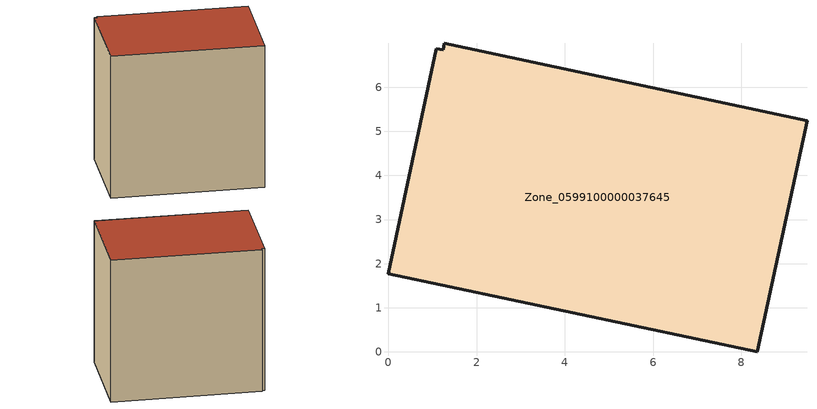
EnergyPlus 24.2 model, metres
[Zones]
Zone_0599100000037645
 floor ground (C_G): 1.24,6.85 1.27,7 9.49,5.24 8.36,0 0,1.77 1.09,6.88 z0
 wall outside (C_F): 0,1.77 8.36,0 9.49,5.24 1.27,7 1.24,6.85 1.09,6.88 0,1.77 z0:8.48
 roof outside (C_R): 1.24,6.85 1.09,6.88 0,1.77 8.36,0 9.49,5.24 1.27,7 z8.48
[BUILDING]
Pand.0599100000037645: North Axis=0; Terrain=City; Loads Convergence Tolerance Value=0.04; Temperature Convergence Tolerance Value=0.4; Solar Distribution=FullExterior; Maximum Number of Warmup Days=25; Minimum Number of Warmup Days=1
[Site:Location]
Rotterdam.The.Hague.AP_ZH_NLD Design_Conditions: Latitude=51.96; Longitude=4.45; Time Zone=1; Elevation=-4.5
[SITE:GROUNDTEMPERATURE:BUILDINGSURFACE]
18, 18, 18, 18, 18, 18, 18, 18, 18, 18, 18, 18
[MATERIAL] Thermal Absorptance=0.9; Solar Absorptance=0.7; Visible Absorptance=0.7
Name | Roughness | Thickness | Conductivity | Density | Specific Heat
G.TC.1975-1991 | MediumSmooth | 0.15 | 0.288461 | 540 | 1210
F.TC.1975-1991 | Rough | 0.3 | 0.230769 | 1920 | 840
R.TC.1975-1991 | MediumRough | 0.2 | 0.153846 | 1500 | 1000
[CONSTRUCTION]
C_G: G.TC.1975-1991
C_F: F.TC.1975-1991
C_R: R.TC.1975-1991
[ZONE]
Zone_0599100000037645: Type=1; Multiplier=1; Ceiling Height=Autocalculate; Volume=Autocalculate; Floor Area=autocalculate; Part of Total Floor Area=Yes
[ZONEINFILTRATION:DESIGNFLOWRATE]
Infil_Zone_0599100000037645: Zone or ZoneList or Space or SpaceList=Zone_0599100000037645; Schedule=AlwaysOn; Design Flow Rate Calculation Method=Flow/Area; Flow Rate per Floor Area=0.003; Constant Term Coefficient=1; Temperature Term Coefficient=0; Velocity Term Coefficient=0; Velocity Squared Term Coefficient=0
[HVACTEMPLATE:ZONE:IDEALLOADSAIRSYSTEM]
Zone_0599100000037645: Maximum Heating Supply Air Temperature=50; Minimum Cooling Supply Air Temperature=13; Maximum Heating Supply Air Humidity Ratio=0.0156; Minimum Cooling Supply Air Humidity Ratio=0.0077; Heating Limit=NoLimit; Cooling Limit=NoLimit; Dehumidification Control Type=ConstantSensibleHeatRatio; Cooling Sensible Heat Ratio=0.7; Dehumidification Setpoint=60; Humidification Control Type=None; Humidification Setpoint=30; Outdoor Air Method=None; Outdoor Air Flow Rate per Person=0.00944; Outdoor Air Flow Rate per Zone Floor Area=0; Outdoor Air Flow Rate per Zone=0; Demand Controlled Ventilation Type=None; Outdoor Air Economizer Type=NoEconomizer; Heat Recovery Type=None; Sensible Heat Recovery Effectiveness=0.7; Latent Heat Recovery Effectiveness=0.65
[ZONECONTROL:THERMOSTAT]
ThermostatControl_Zone_0599100000037645: Zone or ZoneList=Zone_0599100000037645; Control Type Schedule=DualSetpointControlType; Control 1=Thermostat_Zone_0599100000037645; Temperature Difference Between Cutout And Setpoint=0
[THERMOSTATSETPOINT:DUALSETPOINT]
Thermostat_Zone_0599100000037645: Heating Setpoint Temperature Schedule=HeatingSetpoint_Zone_0599100000037645; Cooling Setpoint Temperature Schedule=CoolingSetpoint_Zone_0599100000037645
[SCHEDULE:COMPACT]
HeatingSetpoint_Zone_0599100000037645: Through: 12/31, For: AllDays, Until: 24:00, 21
CoolingSetpoint_Zone_0599100000037645: Through: 12/31, For: AllDays, Until: 24:00, 24
DualSetpointControlType: Through: 12/31, For: AllDays, Until: 24:00, 4
AlwaysOn: Through: 12/31, For: AllDays, Until: 24:00, 1
